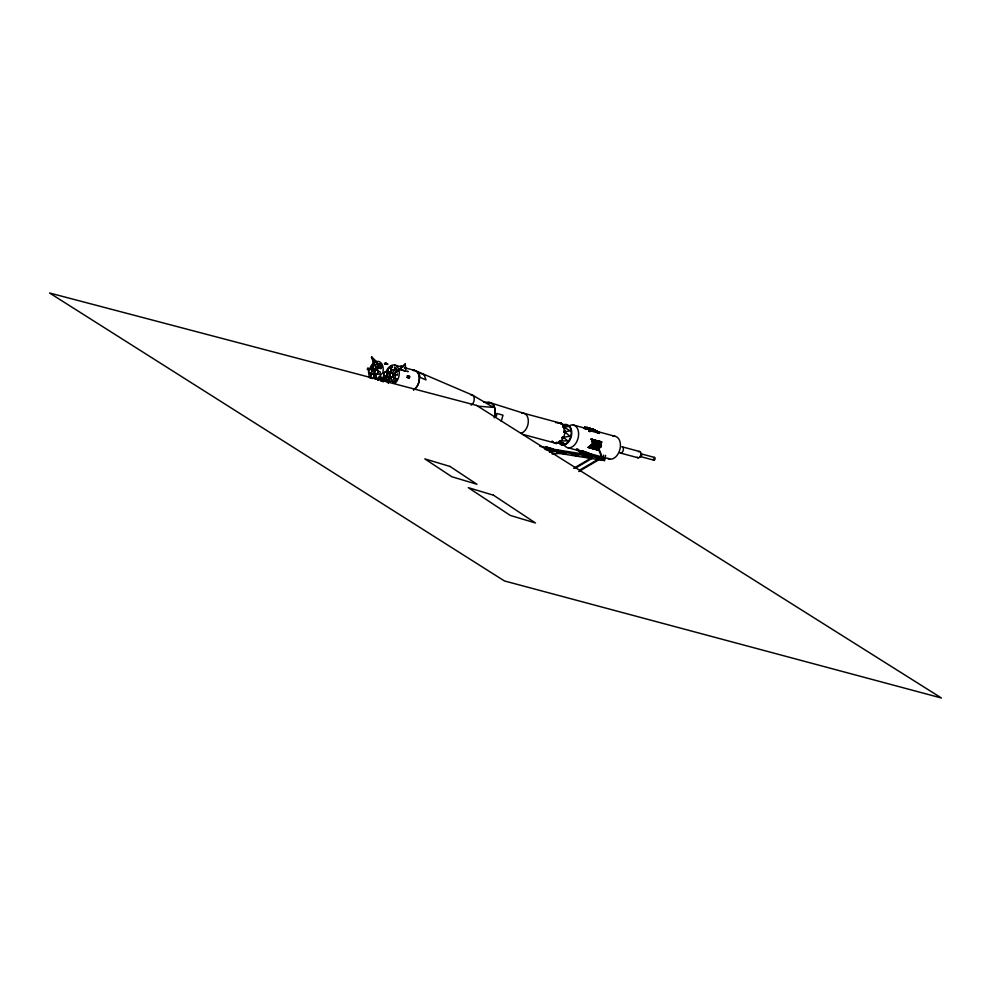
<?xml version="1.0" encoding="UTF-8"?>
<svg xmlns="http://www.w3.org/2000/svg" width="991" height="991" viewBox="0 0 991 991"><rect width="100%" height="100%" fill="white"/><g stroke="black" fill="none" stroke-linecap="round" stroke-linejoin="round"><path stroke-width="1.49" d="M373.632 362.062L373.124 363.821M374.449 362.718L374.288 363.511M376.927 364.069L376.592 363.313L376.853 364.304M393.799 373.867L394.542 374.784M394.542 374.833L394.951 372.913M397.131 374.92L397.18 374.251M397.094 375.007L397.453 374.127M563.941 431.816L564.969 431.023L564.858 432.658L564.077 431.457L564.251 432.299M601.264 458.276L600.831 457.731L579.723 470.118M563.396 437.019L562.888 437.65M589.484 428.669L588.803 430.912L589.496 428.88L589.348 430.441M580.738 450.843L578.038 450.36L582.956 453.667L580.949 452.255M382.947 380.371C385.945 381.746 382.86 375.49 380.024 378.921M386.911 380.544L386.267 381.139M558.887 441.825L559.382 441.391M367.339 369.271L367.723 368.28M407.239 377.398L407.425 375.837L408.23 375.911L409.568 376.394L409.382 377.955L407.239 377.398L409.382 377.955M408.044 377.472L408.23 375.911M409.333 377.955L409.568 376.394L407.425 375.837M394.48 366.93L394.653 367.909M384.954 363.214L387.704 364.118L386.044 363.115L384.52 363.734L386.601 364.292M598.341 432.163L588.716 428.335L589.719 428.409M554.551 442.766L556.521 443.522L554.551 442.804M556.521 443.522L555.245 442.841M555.381 443.522L555.431 443.126A10.344 6.85 -75 0 1 553.696 442.444M599.666 446.631C603.011 447.808 599.951 443.572 601.116 444.761C601.76 445.38 601.326 447.821 599.654 446.607L600.15 447.412L600.955 445.194M496.429 416.22L496.825 413.47L502.994 415.155L501.235 421.386M577.58 449.27L582.448 452.652L581.977 451.636M588.803 430.912L589.323 428.781L584.839 427.592L584.566 428.223L589.001 429.537M562.033 437.762L563.458 437.229M393.761 373.867L395.05 373.111M550.723 452.032L551.12 450.248L547.069 449.034M565.019 453.506L564.882 454.126L561.984 453.259M577.419 455.476L577.282 456.095L571.497 454.349M589.818 457.446L589.682 458.053L583.897 456.318M602.218 459.415L602.082 460.022L596.297 458.288M603.668 455.104L602.924 458.474L593.473 455.637M556.694 452.986L604.485 460.567L605.612 455.414M375.094 378.029L375.032 378.822M376.122 379.082L376.357 377.608L375.539 377.46M378.289 379.095L378.921 378.649L378.673 379.627M600.088 445.715L600.397 444.525L601.116 444.761M391.024 366.274L390.937 367.066M597.313 431.419L596.272 431.382M560.262 422.946L561.686 423.417M561.612 423.628L560.658 422.996M561.86 437.638C563.619 439.298 566.307 432.894 563.718 426.068L562.702 426.08L563.966 425.808L564.288 427.332L562.615 426.254L564.263 427.257M580.887 452.813L581.135 451.4L582.2 451.785M576.316 449.357L578.261 450.509M578.979 450.694L583.29 453.568L585.062 451.698L583.055 453.407L584.603 451.623L584.269 452.169M579.165 450.67L580.33 451.153M581.358 451.747L579.611 450.744M579.846 451.264L579.425 450.992M580.169 451.301L587.824 454.386L588.902 453.977M580.664 452.664L580.887 451.277M580.974 452.392L581.221 451.5M581.692 452.503L582.869 451.388L585.272 452.082M586.338 453.68L581.779 452.565L589.273 454.064M589.521 454.225C587.465 454.51 573.975 447.139 588.691 454.547M583.365 451.425L582.151 452.553M582.671 451.425L581.791 452.54M587.936 453.866L585.631 452.392L584.182 453.742L582.485 452.751M582.423 452.441L582.857 451.797M582.758 452.094L583.179 451.45M582.881 452.899L584.244 451.623M582.844 453.531L583.265 452.491M588.555 452.813L590.648 454.881L583.042 453.544L583.6 452.144M583.526 451.822L585.322 452.032M583.649 452.639L583.191 453.457M583.538 452.392L583.922 451.97M583.662 453.197L585.024 451.921M583.464 453.519L584.033 452.788M583.922 452.54L584.368 451.884M585.086 452.416L584.046 453.345M584.702 452.837L585.099 452.255L584.467 453.42M584.69 452.268L585.062 451.698L582.919 451.376M584.256 453.767L584.801 453.11M585.148 452.738L584.752 453.333L585.408 452.639M586.189 452.379L584.64 453.816L585.148 453.308M586.573 453.085L586.982 452.503L585.235 453.717M586.92 452.726L585.557 453.977L586.015 453.482M585.904 453.779L586.647 452.85M581.568 451.549L581.122 452.169L586.387 454.138L586.672 453.345M587.638 453.06L586.734 453.828M591.082 454.398L591.032 455.092L587.985 453.197L586.92 454.237L587.068 453.506M586.969 453.234L585.718 453.928M587.452 453.643L587.056 454.25L587.737 453.531M587.353 453.382L586.536 454.089M587.514 454.113L587.836 453.791M588.505 453.828L587.861 454.312M589.583 454.708L582.25 452.02M582.076 451.661L590.202 454.708L588.282 453.457M591.639 448.031L588.233 447.313L598.552 449.951L601.388 442.122L593.993 440.066L601.388 442.122M592.098 439.124L591.07 439.261L601.735 441.912L598.688 450.31L588.852 447.61L593.126 443.931L591.392 438.926M588.233 447.313L593.126 443.931M592.593 443.683L591.466 439.162L593.225 443.646L591.466 439.162M591.763 439.583L601.735 441.912M588.419 447.362L590.178 447.523M591.07 439.261L593.101 439.509M590.041 447.895L591.677 448.143L594.513 440.301L592.965 439.893M591.181 447.907L594.092 439.781M592.147 439.731L594.439 439.979M592.395 448.043L594.897 440.561L597.424 441.788M598.18 449.778L601.029 441.949M598.688 450.31L601.339 441.713M597.511 432.113L598.192 431.903M581.259 451.995L580.738 451.809M588.84 431.209L589.484 430.837M589.063 431.345L589.608 430.082M377.844 365.89L378.76 363.685L379.739 363.945L381.894 366.447L380.841 368.64L377.844 365.89L378.822 366.15L379.739 363.945M584.009 428.397L584.702 427.939M584.232 428.546L584.789 427.245M584.566 428.223L584.566 427.418L589.149 428.682M584.195 428.459L586.932 428.248L587.217 427.505L594.464 429.846L592.717 430.577L594.018 429.772M586.994 428.285L587.304 427.579M587.861 427.815L598.812 432.472L588.196 427.815M584.294 428.062L588.827 429.437L589.36 428.199L588.716 428.323M589.075 431.073L589.385 429.945M598.391 432.014L590.314 428.508L589.93 429.066L594.897 431.283L595.888 430.713M590.376 428.521L590.277 429.276L591.094 428.793L590.611 429.487L592.333 429.14L591.454 431.023L589.682 431.457L590.735 430.986M590.363 429.338L590.661 428.694M590.686 429.537L591.466 428.868L590.636 429.437M591.862 429.029L591.416 429.908C593.46 427.493 591.961 432.225 590.512 430.85M591.392 431.023L599.307 433.389L599.555 432.807L591.887 430.367L592.073 429.053L596.656 431.135L596.322 431.742M592.383 430.478L592.94 429.338L594.811 430.057L594.352 430.924M592.544 430.391L593.163 429.45M592.928 430.565L593.51 429.636M593.287 430.738L593.894 429.809M593.683 430.899L594.34 429.784L599.146 433.278M584.752 427.171L594.538 429.772L594.005 430.998L595.232 430.317M594.142 431.048L594.563 429.908L599.555 432.807M594.067 430.961L595.133 430.267L594.464 431.147L595.566 430.515L595.096 431.271M594.711 431.097L595.133 430.255M594.885 431.283L595.38 430.528M596.545 431.159L595.331 431.419L595.752 430.689M595.467 431.444L595.814 430.664M595.752 431.568L596.136 430.862L595.356 431.37M596.471 431.06L596.198 431.704L596.916 431.32M383.406 378.983L382.984 380.618M587.093 427.468L584.839 427.604M600.199 446.768L599.406 447.152M379.875 368.379L380.928 366.187L378.76 363.685M371.229 370.139L371.191 369.346M552.321 448.675L545.545 446.867L545.1 447.783L546.413 448.167L546.859 447.251L552.644 449.158M552.743 448.948L550.562 449.196L551.876 449.592M549.72 451.549L555.864 451.004L556.323 450.087L563.507 452.181L563.061 453.098L561.327 452.416L556.806 452.912M549.497 452.069L557.177 451.4L557.636 450.484L563.099 451.896M391.061 366.286L392.163 365.828M392.139 367.24L392.3 365.976M564.375 431.395L564.263 431.494C565.997 433.191 562.554 430.602 564.969 431.023M552.656 441.639L552.346 441.49M560.658 423.653L561.327 423.69M374.264 363.486L371.266 366.608L372.616 368.479M377.014 364.093L376.283 364.118M393.464 382.353L395.781 378.735L396.759 378.996L394.443 382.613L393.464 382.353L392.151 381.225L394.406 377.819L396.759 378.996M377.881 368.726L376.89 369.482L377.67 369.036A1.511 1.003 -75 0 0 377.559 366.571L376.32 367.265A1.511 1.003 -75 0 1 376.518 366.967L377.298 366.521M580.664 452.317L576.514 449.418M368.429 369.854L368.788 368.615M392.114 367.203L390.962 367.042M559.011 441.639L559.432 442.37L560.522 441.552L559.11 441.552M384.52 363.734L386.044 363.115M563.966 425.808C560.968 425.473 566.072 427.455 563.433 427.232M401.033 366.15L400.463 366.744L401.912 366.509L401.033 366.15L402.557 367.302M563.099 426.737L564.536 427.071M371.91 368.293L374.4 365.642M582.336 452.937L583.798 451.5M586.102 454.089L587.254 452.912M587.44 454.25L588.307 453.42M588.406 454.274L589.001 454.237M395.793 372.43L397.812 371.266L395.793 372.43L394.48 369.309L395.843 368.045L397.812 371.266M385.004 379.912L386.379 378.574L385.4 380.011M385.202 378.153L379.714 376.679L377.645 378.698L382.873 372.641A10.356 6.863 -75 0 0 379.194 361.665A10.356 6.863 -75 0 0 370.114 367.847M373.458 362.706L371.699 356.933L377.038 362.173M589.645 428.83L590.314 428.508M377.819 378.958L379.776 377.323L378.005 379.008M399.745 369.172L405.245 364.093L399.745 369.172L405.815 371.191L399.893 369.606M384.632 379.578L386.317 378.029L387.84 381.882M583.228 452.899L582.212 452.503M555.79 422.649L557.834 422.736M595.306 440.673L597.635 449.48L598.837 448.564M597.598 449.456L598.874 448.576L596.607 441.305C592.42 438.765 610.53 475.953 595.591 440.822M560.472 441.354L559.432 442.37M585.124 428.682L586.771 428.223M600.707 443.522L600.038 441.912L600.633 443.572L594.018 448.489L592.99 445.554L598.18 441.689L599.666 446.346C595.665 454.497 591.107 441.404 596.57 441.02M596.594 441.218L598.96 447.375M597.424 441.478C604.894 442.878 593.027 456.157 593.807 443.349L596.867 441.156L599.097 448.093M597.846 441.515L597.325 441.23M597.957 448.935L599.134 447.957L597.3 449.381L594.662 441.094L595.789 441.02M596.916 449.282L594.389 441.689L595.269 440.661L595.628 441.664M595.913 448.39L595.207 448.737L593.671 443.832L597.263 441.255L599.27 447.449L596.879 449.27L594.464 441.614L595.343 440.908M597.647 441.317C602.887 448.229 594.154 454.151 594.278 442.172L596.037 440.933M594.08 442.742L596.148 441.268M597.375 441.552L593.51 444.402L594.848 448.725M600.558 442.358L592.197 447.759L600.955 442.159L592.779 448.13L592.469 447.152C608.387 429.883 595.009 458.598 593.275 444.947L598.093 441.441L600.868 442.135M594.018 448.428L593.089 445.504L598.217 441.775M600.558 443.324L593.498 448.328L592.878 446.061L599.072 442.32M593.572 445.851L598.985 441.912L600.05 445.331M592.606 446.668L598.998 442.011M592.507 447.164L597.61 443.435L598.304 444.166M598.812 442.556L598.143 442.89M600.075 441.936L592.37 447.957M593.175 448.155L596.594 445.851M596.83 445.516L600.955 442.469M593.597 448.366L600.893 442.965M594.377 448.514L600.323 443.782M594.823 448.712L600.224 444.686L599.505 442.048M596.198 448.167L600.001 445.219L595.12 448.787M596.446 449.072L599.456 446.904M593.448 444.29L597.61 441.305L599.877 442.073M564.04 431.506L564.412 432.212M591.974 429.078L590.933 429.685L591.416 428.93M591.912 429.165L591.045 429.722L591.59 428.905L591.354 429.933L593.151 430.713L594.538 429.958M591.627 430.032L592.804 429.289L592.123 430.404L586.87 427.319M591.602 430.082L592.878 429.326M593.312 429.462L591.924 430.28L592.903 429.76M592.284 430.441L594.563 429.908M592.816 430.614L594.897 430.106M594.563 431.184L595.554 430.565M595.777 431.556L596.57 431.122M596.644 431.841L598.23 432.225M573.678 468.309L590.834 458.251M575.375 468.173L592.531 458.115M578.781 471.53L599.889 459.143M382.786 377.831L386.478 375.824M383.418 379.02L385.202 379.962M367.909 368.181L368.578 368.243M368.243 369.965L367.401 369.507M563.148 437.749L562.368 437.006M379.578 377.274L380.42 378.896M595.12 456.578L594.823 456.343M373.632 362.099L374.412 362.731M566.047 431.531L570.246 430.874L563.656 426.948M563.916 431.432L564.833 431.296L564.052 431.419M552.086 453.977L563.061 453.098M564.82 426.848L568.326 426.588L561.005 423.863L563.693 424.594M560.126 440.5C561.513 441.466 558.267 441.837 560.522 441.552M562.578 437.204L563.829 437.13M554.675 443.163L555.183 443.237M559.581 441.032L567.682 440.809L563.322 437.353L569.887 436.213L565.7 432.646M478.145 406.199L493.097 407.375M483.62 401.987L489.69 402.557L523.57 413.222L560.584 423.207M376.877 363.325L376.369 364.143M589.558 430.007L591.887 430.367M544.034 447.796L595.418 455.947M551.12 450.248L604.882 458.783M582.807 456.331L585.607 456.777M582.72 453.506L591.032 455.092M591.243 454.51L583.265 452.825L590.847 454.349M597.251 432.002L596.545 431.395M539.81 446.272L558.23 450.595L556.323 450.087M544.939 449.418L549.448 450.397M560.931 423.355L561.265 423.491M600.15 447.412L599.022 446.768M592.123 447.957L598.453 449.679M394.567 365.047L401.739 366.98M404.601 367.748L414.647 370.436M404.303 367.921L406.446 368.491L404.799 367.277M385.598 363.635L387.692 364.192M394.48 369.309L395.174 369.507M374.375 364.23L373.285 363.932M380.928 366.187L381.894 366.447M371.266 366.608L371.959 366.794M381.101 377.682L385.078 378.748M392.151 381.225L394.443 382.613M590.958 447.845L598.403 449.84M590.859 448.13L598.291 450.125M553.04 441.813L552.396 441.763M523.223 434.504L555.369 443.126L554.675 442.841M573.293 425.015L589.719 429.45M592.705 430.255L615.114 436.313M639.604 451.524L621.914 446.743A3.246 2.131 -74.9 0 1 623.141 450.707A3.246 2.131 -74.9 0 1 619.908 452.825M641.127 453.841L654.456 457.433M640.483 456.554L653.812 460.158M620.416 453.036L638.117 457.817M567.917 447.746L609.738 459.044M590.512 429.239L594.464 430.441M586.907 428.248L594.241 430.379M589.038 431.271L589.905 431.593M596.768 456.356L599.468 457.161M600.435 459.353L604.485 460.567M587.936 457.173L590.822 458.04M575.536 455.203L578.422 456.071M557.809 450.323L556.707 450.137M545.545 446.867L546.859 447.251M563.507 452.181L561.773 451.512L561.748 452.701M555.864 451.004L557.177 451.4M563.136 453.234L566.022 454.101M592.147 430.354L598.812 432.485M596 431.283L596.83 431.494M557.722 442.519L560.175 443.435L556.248 442.42L564.015 443.634L560.695 441.689M577.542 449.344L578.286 449.617M577.765 449.493L578.496 449.765M563.26 426.44L564.189 427.096L563.421 426.601M586.139 452.392L587.267 452.763L586.734 452.342M416.307 371.055L472.608 395.161L493.159 407.227M561.909 437.7L563.049 438.567M405.53 368.07L406.446 368.491M601.017 442.543L593.188 448.242L592.68 446.619M599.976 442.791L599.691 441.875M595.269 440.958L595.925 441.429M598.453 442.667L599.084 443.163M599.357 443.237L599.927 444.984M595.901 441.726L594.489 443.15M596.322 441.899L597.375 444.736M597.226 442.345L597.87 442.828M594.662 441.404L597.647 449.171M595.195 441.813L595.826 442.308M596.52 442.457L597.177 442.94M595.727 442.333L596.458 443.051M598.353 443.559L599.022 444.055M595.096 442.692L595.74 443.175M596.161 443.274L595.628 442.011M596.148 443.658L596.26 443.609M594.389 442.816L595.021 443.287M598.081 445.009L598.725 445.479M593.906 443.299L595.653 448.873L599.902 445.739L598.576 441.862M597.437 445.07L598.217 447.399M598.7 445.777L599.357 446.26M594.228 444.29L593.597 443.881L595.157 448.812M597.313 445.727L596.681 445.343L597.424 447.263M597.994 445.9L598.651 446.371M597.276 446.012L597.932 446.483M599.121 447.114L597.362 441.243M595.257 445.541L595.975 446.272M597.077 446.582L597.833 447.375M593.275 445.256L593.919 445.715M597.697 447.325L598.638 448.737M595.12 446.334L595.789 446.83M593.894 446.012L594.55 446.495M598.552 449.951L597.623 447.944M595.752 447.127L596.409 447.61M593.188 446.136L593.832 446.607M596.26 447.573L596.916 448.056M597.598 448.242L598.254 448.712M596.186 448.452L596.817 448.948M597.945 449.307L598.651 449.134L596.012 440.921M596.669 448.911L597.325 449.394M593.609 448.291L592.804 446.111M600.732 446.953L601.326 445.368M595.628 431.159L599.307 433.389M595.405 431.085L598.923 433.216M586.536 428.025L591.615 431.085M576.254 449.245L580.615 452.032M394.406 377.819L395.781 378.735M578.459 450.471L583.042 453.544M552.098 441.131L552.966 441.949M371.352 357.268L376.691 362.508M379.491 366.98L380.841 368.64M563.718 426.068L564.288 427.332M395.843 368.045L397.118 371.08M371.699 356.933L374.313 363.734M385.759 376.469L388.398 383.443M379.714 376.679L380.457 378.76M600.472 442.11L600.819 443.027M595.232 440.722L598.056 449.567M395.459 375.601L394.901 374.536A1.511 1.003 -75 0 1 395.186 376.729A1.511 1.003 -75 0 1 393.538 376.989M405.245 364.093L405.815 371.191M413.532 389.897A10.356 6.863 -75 0 0 419.379 377.905A10.356 6.863 -75 0 0 412.826 370.423A10.356 6.863 -75 0 1 419.379 377.819A10.356 6.863 -75 0 1 413.532 389.81M386.279 371.191A10.356 6.863 -75 0 1 397.602 367.079A10.356 6.863 -75 0 1 395.211 383.195M470.75 394.79A5.5 3.642 -75 0 1 474.231 398.766A5.5 3.642 -75 0 1 471.121 405.133M387.382 374.945A1.511 1.003 -75 0 1 388.72 373.496A1.511 1.003 -75 0 1 389.352 375.242A1.511 1.003 -75 0 1 387.915 376.394M391.371 370.993A1.511 1.003 -75 0 1 392.733 369.581A1.511 1.003 -75 0 1 393.328 371.365A1.511 1.003 -75 0 1 391.866 372.467M393.402 375.936A1.511 1.003 -75 0 1 393.861 374.895M389.376 379.925A1.511 1.003 -75 0 1 390.875 378.525A1.511 1.003 -75 0 1 391.148 380.705A1.511 1.003 -75 0 1 389.5 380.978M558.267 423.008A10.344 6.85 -75 0 1 564.164 426.873M563.619 436.932A10.344 6.85 -75 0 1 557.19 443.126M613.057 436.325A11.694 7.68 -74.9 0 1 619.982 449.134A11.694 7.68 -74.9 0 1 607.867 458.276M569.156 425.808A11.694 7.68 -74.9 0 1 578.125 430.193A11.694 7.68 -74.9 0 1 574.656 444.81A11.694 7.68 -74.9 0 1 564.498 445.492M638.464 451.735A3.246 2.131 -74.9 0 1 640.954 455.08A3.246 2.131 -74.9 0 1 637.176 457.198M653.515 457.966A1.4 0.917 -74.9 0 1 654.952 457.867A1.4 0.917 -74.9 0 1 654.469 459.948A1.4 0.917 -74.9 0 1 653.193 459.329M640.632 453.928A1.4 0.917 -74.9 0 1 641.71 455.365A1.4 0.917 -74.9 0 1 640.087 456.281M521.737 413.222A10.344 6.85 -75 0 1 528.314 421.931A10.344 6.85 -75 0 1 520.659 433.327M487.708 402.656A11.805 7.829 -75 0 1 494.782 415.625M487.572 402.569A12.041 7.978 -75 0 1 494.187 417.806M570.048 426.861A10.344 6.85 -75 0 1 569.949 439.967A10.344 6.85 -75 0 1 560.596 444.29M563.322 427.059A9.303 6.157 -75 0 1 563.953 429.041M381.362 381.139A1.511 1.003 -75 0 1 382.873 379.764A1.511 1.003 -75 0 1 383.133 381.969M564.573 424.458A10.443 6.925 -75 0 1 570.828 435.929A10.443 6.925 -75 0 1 559.952 444.079M369.705 377.881A10.356 6.863 -75 0 1 368.949 373.062M371.229 378.228A2.378 1.573 -75 0 1 371.414 374.548A2.378 1.573 -75 0 1 373.88 375.007A2.378 1.573 -75 0 1 372.418 378.438M374.672 375.936A1.511 1.003 -75 0 1 376.122 375.923A1.511 1.003 -75 0 1 375.824 378.017M370.894 377.918A2.465 1.635 -75 0 1 371.637 374.214A2.465 1.635 -75 0 1 373.979 375.143A2.465 1.635 -75 0 1 372.418 378.525M372.628 371.043A1.511 1.003 -75 0 1 374.214 371.563A1.511 1.003 -75 0 1 372.95 373.595M376.109 368.751A1.511 1.003 -75 0 1 376.072 368.008M379.157 371.489A1.511 1.003 -75 0 1 380.21 373.087A1.511 1.003 -75 0 1 378.525 374.202M407.933 371.588C407.289 370.77 407.351 371.03 407.846 371.675M562.826 443.188L565.204 444.055L562.814 443.212M592.494 443.968L588.481 447.201L592.494 443.968M476.584 405.43L49.55 292.989L504.394 580.937L941.45 698.011L476.584 405.43M450.013 466.451L424.817 458.883L451.772 476.721L476.968 484.277L450.013 466.451M493.493 495.215L468.297 487.659L510.291 515.431L535.487 522.988L493.493 495.215M424.148 374.821L418.499 372.43L420.32 377.509L425.981 379.887L424.148 374.821M386.329 375.862A2.378 1.573 -75 0 0 386.23 371.935A2.378 1.573 -75 0 0 383.814 374.747A2.378 1.573 -75 0 0 386.329 375.862M386.366 375.923A2.465 1.635 -75 0 0 386.255 371.848A2.465 1.635 -75 0 0 383.752 374.771A2.465 1.635 -75 0 0 386.366 375.923M390.305 371.984A2.378 1.573 -75 0 0 390.268 368.045A2.378 1.573 -75 0 0 387.815 370.783A2.378 1.573 -75 0 0 390.305 371.984M390.33 372.046A2.465 1.635 -75 0 0 390.293 367.958A2.465 1.635 -75 0 0 387.754 370.795A2.465 1.635 -75 0 0 390.33 372.046M392.362 376.853A2.378 1.573 -75 0 0 392.25 372.926A2.465 1.635 -75 0 0 389.773 375.762A2.465 1.635 -75 0 0 392.386 376.914A2.465 1.635 -75 0 0 392.275 372.851A2.378 1.573 -75 0 0 389.835 375.75A2.378 1.573 -75 0 0 392.362 376.853M388.348 380.841A2.378 1.573 -75 0 0 388.237 376.914A2.465 1.635 -75 0 0 385.759 379.751A2.465 1.635 -75 0 0 388.373 380.903A2.465 1.635 -75 0 0 388.261 376.828A2.378 1.573 -75 0 0 385.821 379.726A2.378 1.573 -75 0 0 388.348 380.841M380.036 378.091A2.378 1.573 -75 0 0 377.844 380.333A2.465 1.635 -75 0 1 380.061 378.005A2.465 1.635 -75 0 1 380.94 381.101A2.378 1.573 -75 0 0 380.036 378.091M371.13 373.012A2.378 1.573 -75 0 0 371.03 369.086A2.378 1.573 -75 0 0 368.615 371.898A2.378 1.573 -75 0 0 371.13 373.012A2.465 1.635 -75 0 0 371.055 368.999A2.465 1.635 -75 0 0 368.565 371.91A2.465 1.635 -75 0 0 371.167 373.074M375.069 368.85A2.378 1.573 -75 0 0 374.895 364.948A2.378 1.573 -75 0 0 372.517 367.834A2.378 1.573 -75 0 0 375.069 368.85A2.465 1.635 -75 0 0 374.92 364.861A2.465 1.635 -75 0 0 372.455 367.859A2.465 1.635 -75 0 0 375.106 368.912M377.199 373.756A2.378 1.573 -75 0 0 377.014 369.866A2.378 1.573 -75 0 0 374.648 372.752A2.378 1.573 -75 0 0 377.199 373.756A2.465 1.635 -75 0 0 377.038 369.779A2.465 1.635 -75 0 0 374.586 372.777A2.465 1.635 -75 0 0 377.224 373.818"/></g></svg>
